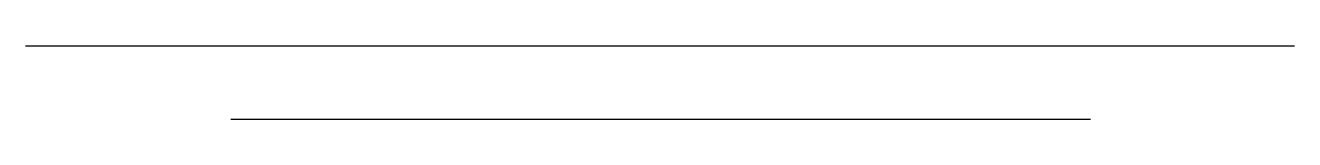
# Model space of a CAD drawing. Header units: metres. Extents: x -20338.8 to -20279, y -11895.6 to -11892.2.
import ezdxf

# ---------------------------------------------------------------- set-up
doc = ezdxf.new("R2010")
doc.units = ezdxf.units.M
doc.layers.add('1', color=7, linetype='Continuous')

msp = doc.modelspace()

# ---------------------------------------------------------------- linework, layer by layer
at = {"layer": '1'}
for p, q in [((-20338.85, -11892.16), (-20278.99, -11892.16)), ((-20329.16, -11895.63), (-20288.61, -11895.63))]:
    msp.add_line(p, q, dxfattribs=at)

doc.saveas('drawing.dxf')
